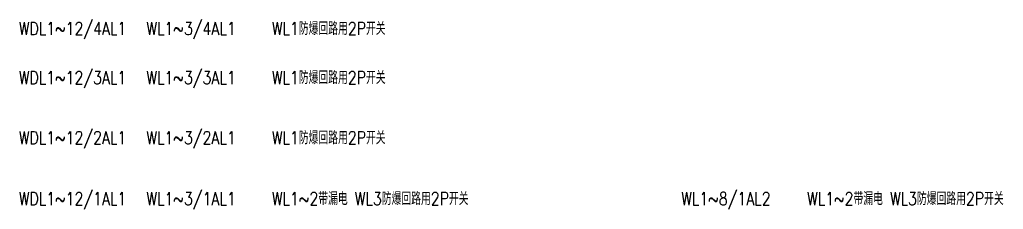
# Model space of a CAD drawing. Extents: x -621157 to 1764546, y -106808 to 741893.
# Drawn here: x -345206 to -322331, y 323311 to 327735 of the extents above; entities that cross this region are included whole.
import ezdxf

# ---------------------------------------------------------------- set-up
doc = ezdxf.new("R2010")
doc.units = 0
doc.header["$LTSCALE"] = 1000
doc.header["$MEASUREMENT"] = 0
doc.layers.add('SIG_TEXT', color=2, linetype='Continuous')
doc.styles.add('DIM_FONT', font='ROMANS', dxfattribs={"width": 0.8, "bigfont": 'HZDXC'})

msp = doc.modelspace()

# ---------------------------------------------------------------- texts
at = {"layer": 'SIG_TEXT', "color": 2, "style": 'DIM_FONT', "width": 0.8}
for s, p in [('WDL1~12/4AL1', (-345227, 327377)), ('WL1~3/4AL1', (-342261, 327377)), ('WL1防爆回路用2P开关', (-339342, 327377)), ('WDL1~12/3AL1', (-345227, 326233)), ('WL1~3/3AL1', (-342261, 326233)), ('WL1防爆回路用2P开关', (-339342, 326233)), ('WDL1~12/2AL1', (-345227, 324830)), ('WL1~3/2AL1', (-342261, 324830)), ('WL1防爆回路用2P开关', (-339342, 324830)), ('WDL1~12/1AL1', (-345227, 323411)), ('WL1~3/1AL1', (-342261, 323411)), ('WL1~2带漏电 WL3防爆回路用2P开关', (-339342, 323411)), ('WL1~8/1AL2', (-329822, 323411)), ('WL1~2带漏电 WL3防爆回路用2P开关', (-326896, 323411))]:
    msp.add_text(s, height=300, dxfattribs=at).set_placement(p)

doc.saveas('drawing.dxf')
